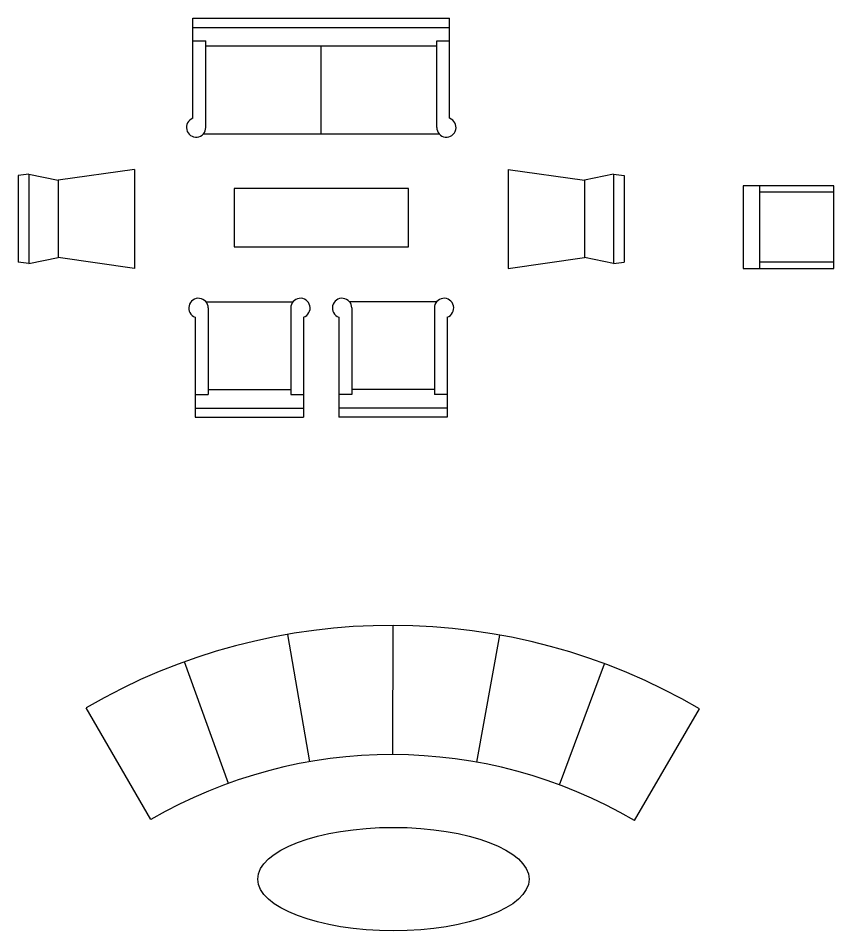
# Model space of a CAD drawing. Header units: inches. Extents: x 1459 to 26163, y -1346 to 19278.
# Drawn here: x 10495 to 16808, y 148 to 7209 of the extents above; entities that cross this region are included whole.
import ezdxf

# ---------------------------------------------------------------- set-up
doc = ezdxf.new("R2010")
doc.units = ezdxf.units.IN
doc.header["$MEASUREMENT"] = 0
doc.layers.add('freecads.com', color=7, linetype='Continuous')

msp = doc.modelspace()

# ---------------------------------------------------------------- linework, layer by layer
at = {"layer": 'freecads.com', "ltscale": 0.3}
for p, q in [((11847.1, 7209.2), (13834.4, 7209.2)), ((11847.1, 6434.9), (11847.1, 7209.2)), ((13834.4, 6434.9), (13834.4, 7209.2)), ((11847.1, 7138.3), (13834.4, 7138.3)), ((11847.1, 7033.4), (11947.1, 7033.4)), ((11947.1, 6364.2), (11947.1, 7033.4)), ((11947.1, 6994.6), (13734.4, 6994.6)), ((12840.8, 6315.7), (12840.8, 6994.6)), ((13734.4, 6364.2), (13734.4, 7033.4)), ((13734.4, 7033.4), (13834.4, 7033.4)), ((11929.4, 6315.7), (13752.2, 6315.7)), ((10577.6, 6002.4), (10803.8, 5955.8)), ((11394.1, 6039.9), (10803.8, 5955.8)), ((14287.5, 6039.9), (14877.8, 5955.8)), ((15103.9, 6002.4), (14877.8, 5955.8)), ((12165.8, 5890.7), (12165.8, 5440.7)), ((13515.8, 5890.7), (12165.8, 5890.7)), ((13515.8, 5440.7), (13515.8, 5890.7)), ((12165.8, 5440.7), (13515.8, 5440.7)), ((10577.6, 5310.8), (10803.8, 5357.4)), ((11394.1, 5273.4), (10803.8, 5357.4)), ((14287.5, 5273.4), (14877.8, 5357.4)), ((15103.9, 5310.8), (14877.8, 5357.4)), ((11947.7, 5015.7), (12622.2, 5015.7)), ((13733.9, 5015.7), (13059.3, 5015.7)), ((11965.5, 4967.2), (11965.5, 4298)), ((12604.5, 4967.2), (12604.5, 4298)), ((13077.1, 4967.2), (13077.1, 4298)), ((13716.1, 4967.2), (13716.1, 4298)), ((11865.5, 4896.5), (11865.5, 4122.2)), ((12704.5, 4896.5), (12704.5, 4122.2)), ((12977.1, 4896.5), (12977.1, 4122.2)), ((13816.1, 4896.5), (13816.1, 4122.2)), ((11965.5, 4336.8), (12604.5, 4336.8)), ((13716.1, 4336.8), (13077.1, 4336.8)), ((11865.5, 4298), (11965.5, 4298)), ((12604.5, 4298), (12704.5, 4298)), ((13077.1, 4298), (12977.1, 4298)), ((13816.1, 4298), (13716.1, 4298)), ((11865.5, 4193.1), (12704.5, 4193.1)), ((13816.1, 4193.1), (12977.1, 4193.1)), ((11865.5, 4122.2), (12704.5, 4122.2)), ((13816.1, 4122.2), (12977.1, 4122.2))]:
    msp.add_line(p, q, dxfattribs=at)
at = {"layer": 'freecads.com'}
for p, q in [((10577.6, 6002.4), (10495.3, 5992.1)), ((10577.6, 6002.4), (10577.6, 5310.8)), ((11394.1, 6039.9), (11394.1, 5273.4)), ((14287.5, 6039.9), (14287.5, 5273.4)), ((15103.9, 6002.4), (15186.2, 5992.1)), ((15103.9, 6002.4), (15103.9, 5310.8)), ((10495.3, 5992.1), (10495.3, 5321.1)), ((10803.8, 5955.8), (10803.8, 5357.4)), ((14877.8, 5955.8), (14877.8, 5357.4)), ((15186.2, 5992.1), (15186.2, 5321.1)), ((16807.8, 5913.7), (16107.8, 5913.7)), ((16107.8, 5913.7), (16107.8, 5273.7)), ((16232.8, 5913.7), (16232.8, 5273.7)), ((16807.8, 5863.7), (16232.8, 5863.7)), ((16807.8, 5273.7), (16807.8, 5913.7)), ((10577.6, 5310.8), (10495.3, 5321.1)), ((15103.9, 5310.8), (15186.2, 5321.1)), ((16232.8, 5323.7), (16807.8, 5323.7)), ((16107.8, 5273.7), (16807.8, 5273.7)), ((13394.6, 1511.1), (13396.4, 2511.1)), ((12753.3, 1456.6), (12582.6, 2441.9)), ((14046, 1452.4), (14223.1, 2436.6)), ((12121.9, 1288.9), (11781.3, 2229.1)), ((14684.3, 1277.7), (15033.1, 2214.8)), ((11522.7, 1009.3), (11020.8, 1874.2)), ((15264.6, 1002.4), (15769.7, 1865.5))]:
    msp.add_line(p, q, dxfattribs=at)
at = {"layer": 'freecads.com', "ltscale": 0.3}
for centre, start, end in [((11872.1, 6364.2), 109.47122, 0), ((13809.4, 6364.2), 180, 70.52878), ((11890.5, 4967.2), 0, 250.52878), ((12679.5, 4967.2), 289.47122, 180), ((13002.1, 4967.2), 0, 250.52878), ((13791.1, 4967.2), 289.47122, 180)]:
    msp.add_arc(centre, 75, start, end, dxfattribs=at)
at = {"layer": 'freecads.com'}
for radius in [4716.4, 3716.4]:
    msp.add_arc((13387.7, -2205.3), radius, 59.66719, 120.12241, dxfattribs=at)
msp.add_ellipse((13399.3, 548.3), major_axis=(1050, 0), ratio=0.380952, dxfattribs=at)

doc.saveas('drawing.dxf')
